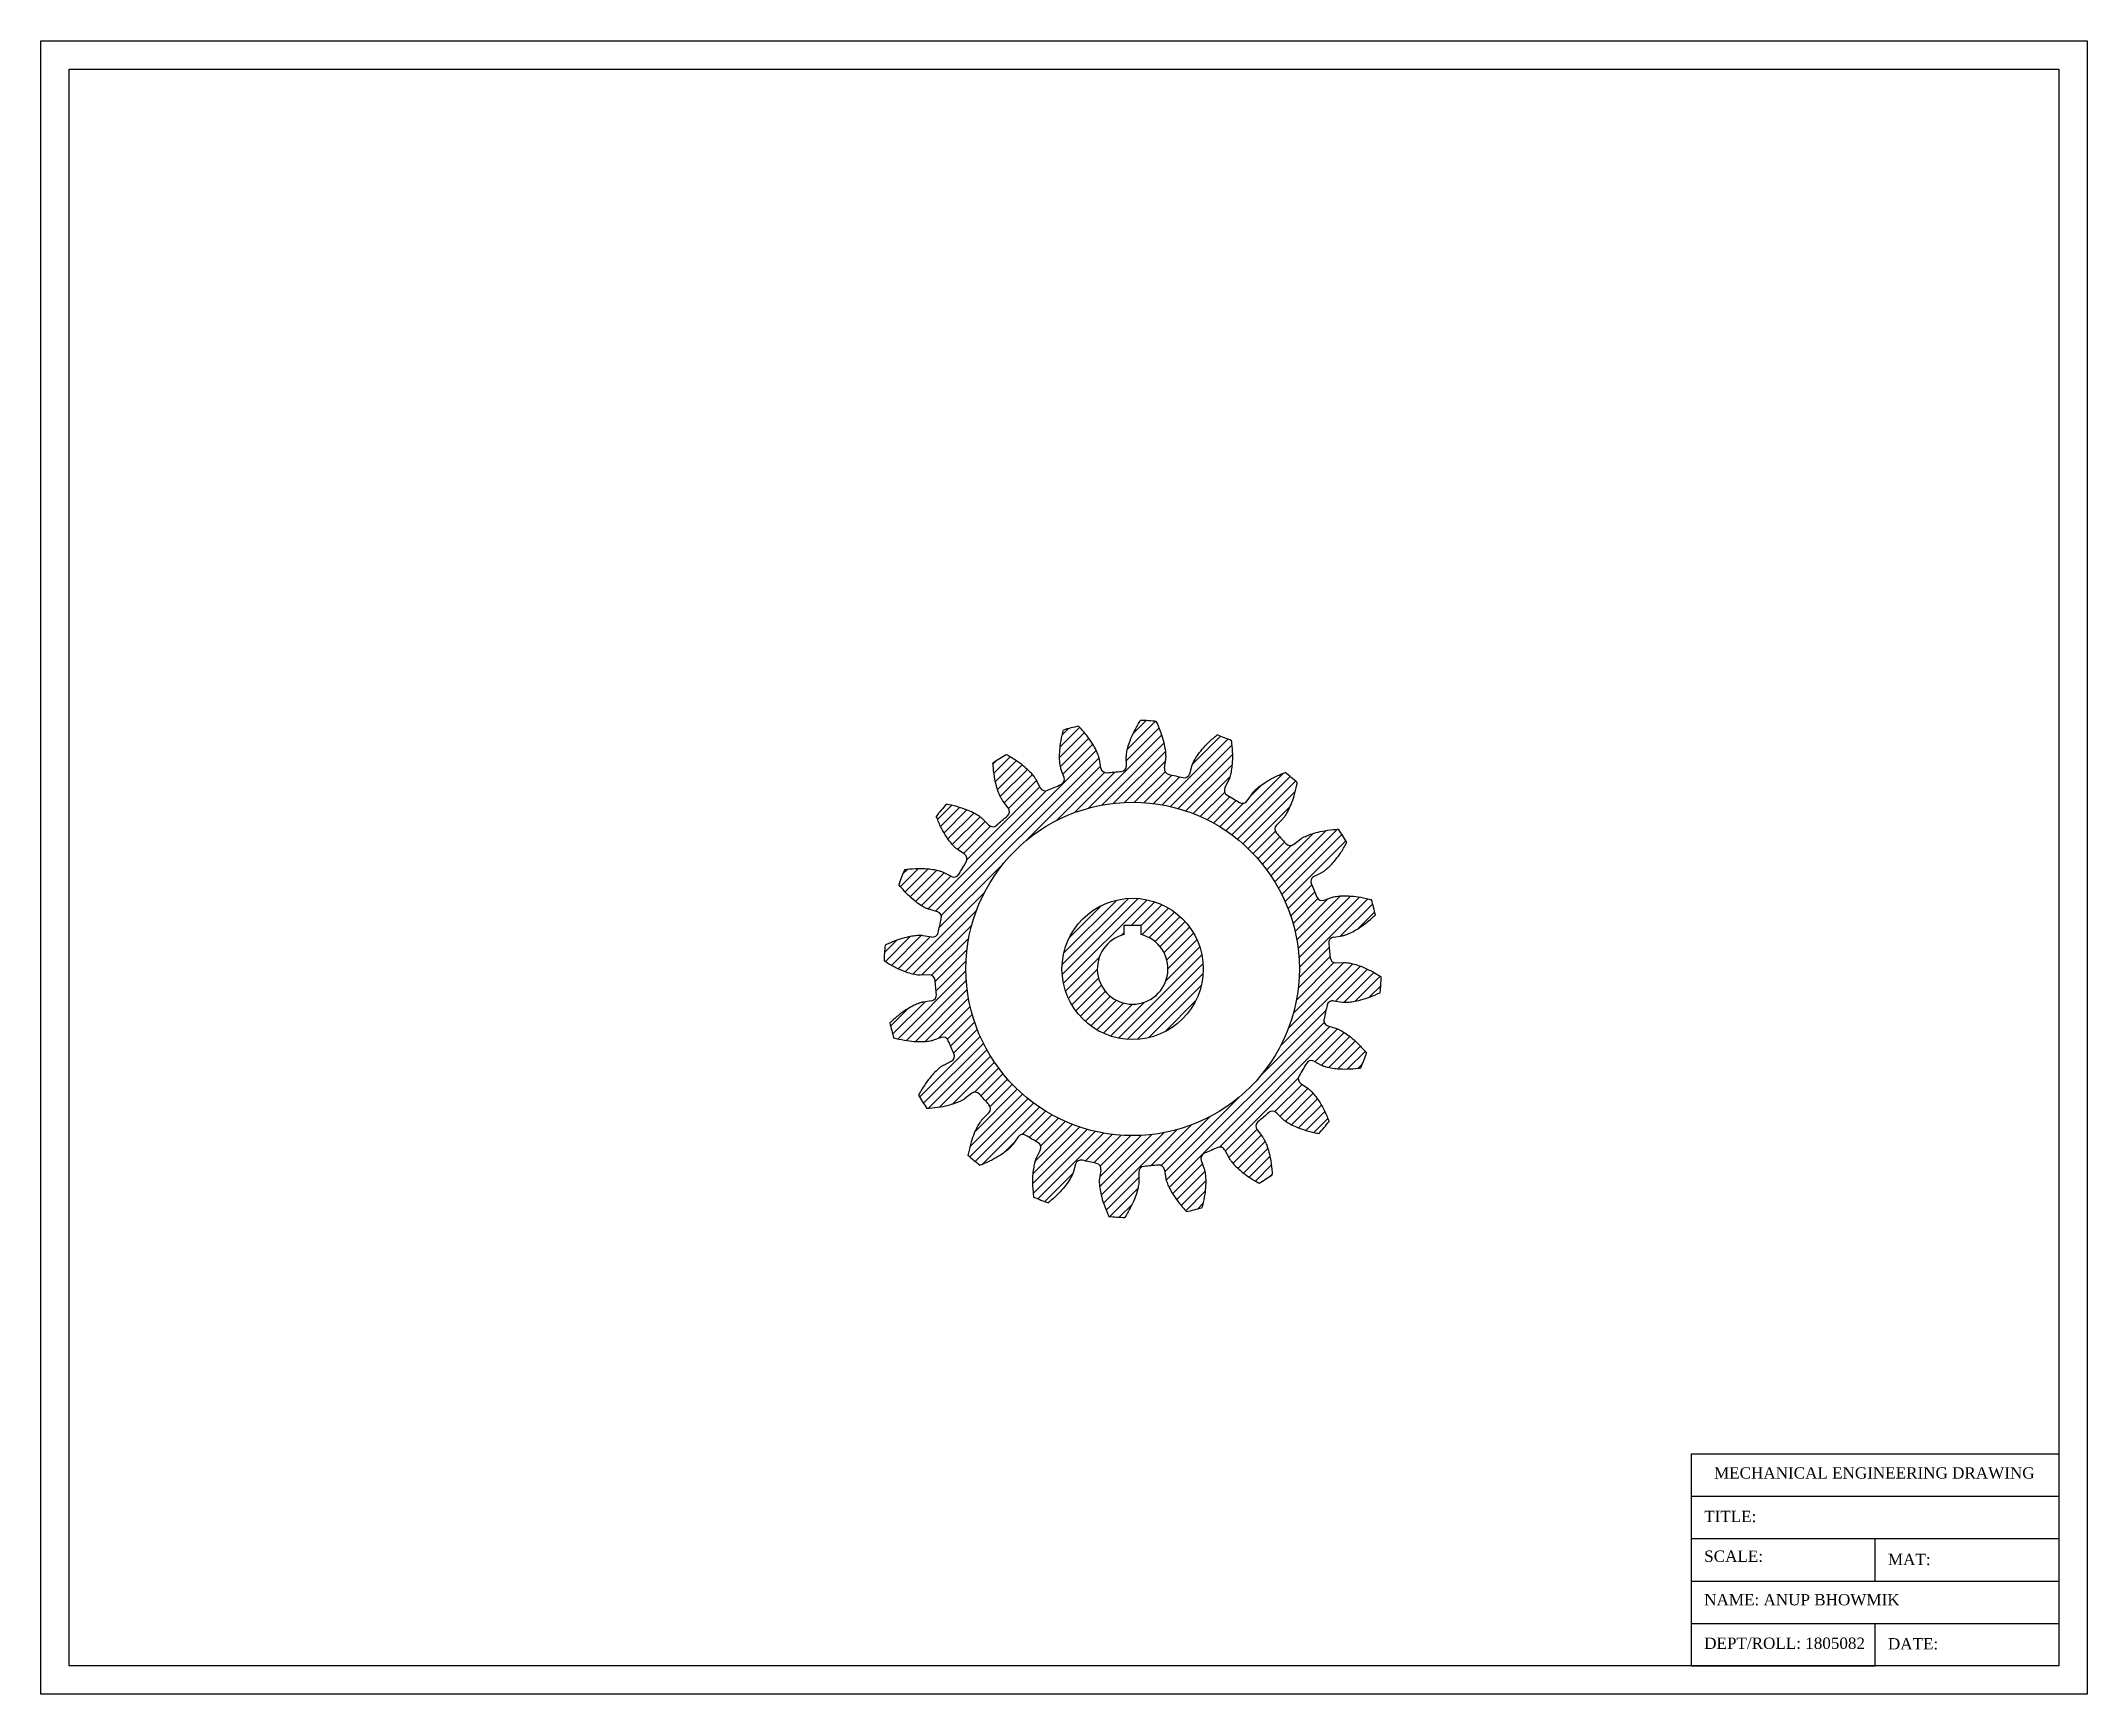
# Model space of a CAD drawing. Header units: millimetres. Extents: x 14 to 738, y -548 to 37.
import ezdxf

# ---------------------------------------------------------------- set-up
doc = ezdxf.new("R2010")
doc.units = ezdxf.units.MM
doc.header["$MEASUREMENT"] = 0
doc.styles.get("Standard").update_dxf_attribs({"font": 'times.ttf', "height": 4})

msp = doc.modelspace()

# ---------------------------------------------------------------- hatches: boundary and pattern name
at = {"ltscale": 6}
h = msp.add_hatch(dxfattribs=at)
h.set_pattern_fill('ANSI31', color=4, scale=20, style=0)
edge = h.paths.add_edge_path()
edge.add_spline(control_points=[(482.59, -321.2), (482.41, -320.97), (481.38, -319.72), (479.55, -317.72), (477.12, -315.54), (475.07, -314.03), (473.52, -313.11), (472.54, -312.63), (472.08, -312.47), (471.97, -312.43)], knot_values=[0, 0, 0, 0, 0.874747, 4.858228, 8.11744, 10.652386, 12.463067, 13.549486, 13.911669, 13.911669, 13.911669, 13.911669], degree=3, periodic=0)
edge.add_line((471.97, -312.43), (468.89, -311.53))
edge.add_arc((469.45, -309.61), 2, 165.29907, 253.70732, ccw=False)
edge.add_spline(control_points=[(467.52, -309.1), (467.89, -307.45), (468.26, -305.79), (468.63, -304.13)], knot_values=[0, 0, 0, 0, 5.090422, 5.090422, 5.090422, 5.090422], degree=3, periodic=0)
edge.add_arc((470.59, -304.57), 2, 81, 167.36813, ccw=False)
edge.add_line((470.9, -302.6), (474.06, -303.1))
edge.add_spline(control_points=[(474.06, -303.1), (474.18, -303.11), (474.66, -303.16), (475.75, -303.14), (477.56, -302.97), (480.05, -302.48), (483.18, -301.55), (485.68, -300.52), (487.15, -299.83), (487.41, -299.71)], knot_values=[0, 0, 0, 0, 0.362183, 1.448602, 3.259282, 5.794229, 9.053441, 13.036922, 13.911669, 13.911669, 13.911669, 13.911669], degree=3, periodic=0)
edge.add_arc((399.81, -291.34), 88, 354.54304, 358.16428)
edge.add_spline(control_points=[(487.77, -294.16), (487.52, -294), (486.15, -293.13), (483.8, -291.79), (480.81, -290.47), (478.4, -289.67), (476.64, -289.27), (475.56, -289.11), (475.07, -289.1), (474.95, -289.1)], knot_values=[0, 0, 0, 0, 0.874747, 4.858228, 8.11744, 10.652386, 12.463067, 13.549486, 13.911669, 13.911669, 13.911669, 13.911669], degree=3, periodic=0)
edge.add_line((474.95, -289.1), (471.75, -289.19))
edge.add_arc((471.69, -287.19), 2, 183.29907, 271.70732, ccw=False)
edge.add_spline(control_points=[(469.7, -287.31), (469.54, -285.62), (469.38, -283.93), (469.22, -282.24)], knot_values=[0, 0, 0, 0, 5.090422, 5.090422, 5.090422, 5.090422], degree=3, periodic=0)
edge.add_arc((471.21, -282.05), 2, 99, 185.36813, ccw=False)
edge.add_line((470.9, -280.08), (474.06, -279.58))
edge.add_spline(control_points=[(474.06, -279.58), (474.18, -279.55), (474.65, -279.45), (475.68, -279.1), (477.35, -278.38), (479.56, -277.14), (482.25, -275.29), (484.32, -273.54), (485.5, -272.43), (485.71, -272.23)], knot_values=[0, 0, 0, 0, 0.362183, 1.448602, 3.259282, 5.794229, 9.053441, 13.036922, 13.911669, 13.911669, 13.911669, 13.911669], degree=3, periodic=0)
edge.add_arc((399.81, -291.34), 88, 12.54304, 16.16428)
edge.add_spline(control_points=[(484.33, -266.84), (484.05, -266.76), (482.48, -266.36), (479.83, -265.82), (476.58, -265.48), (474.04, -265.46), (472.24, -265.63), (471.16, -265.82), (470.7, -265.95), (470.58, -265.99)], knot_values=[0, 0, 0, 0, 0.874747, 4.858228, 8.11744, 10.652386, 12.463067, 13.549486, 13.911669, 13.911669, 13.911669, 13.911669], degree=3, periodic=0)
edge.add_line((470.58, -265.99), (467.57, -267.07))
edge.add_arc((466.89, -265.18), 2, 201.29907, 289.70732, ccw=False)
edge.add_spline(control_points=[(465.03, -265.91), (464.36, -264.35), (463.68, -262.8), (463.01, -261.24)], knot_values=[0, 0, 0, 0, 5.090422, 5.090422, 5.090422, 5.090422], degree=3, periodic=0)
edge.add_arc((464.85, -260.44), 2, 117, 203.36813, ccw=False)
edge.add_line((463.94, -258.66), (466.79, -257.21))
edge.add_spline(control_points=[(466.79, -257.21), (466.9, -257.15), (467.32, -256.9), (468.19, -256.25), (469.55, -255.05), (471.27, -253.19), (473.26, -250.6), (474.68, -248.29), (475.46, -246.87), (475.6, -246.62)], knot_values=[0, 0, 0, 0, 0.362183, 1.448602, 3.259282, 5.794229, 9.053441, 13.036922, 13.911669, 13.911669, 13.911669, 13.911669], degree=3, periodic=0)
edge.add_arc((399.81, -291.34), 88, 30.54304, 34.16428)
edge.add_spline(control_points=[(472.63, -241.92), (472.33, -241.93), (470.72, -242.03), (468.02, -242.34), (464.83, -243.02), (462.41, -243.79), (460.75, -244.51), (459.78, -245.02), (459.39, -245.29), (459.29, -245.36)], knot_values=[0, 0, 0, 0, 0.874747, 4.858228, 8.11744, 10.652386, 12.463067, 13.549486, 13.911669, 13.911669, 13.911669, 13.911669], degree=3, periodic=0)
edge.add_line((459.29, -245.36), (456.75, -247.32))
edge.add_arc((455.53, -245.73), 2, 219.29907, 307.70732, ccw=False)
edge.add_spline(control_points=[(453.98, -247), (452.86, -245.73), (451.74, -244.45), (450.62, -243.18)], knot_values=[0, 0, 0, 0, 5.090422, 5.090422, 5.090422, 5.090422], degree=3, periodic=0)
edge.add_arc((452.12, -241.86), 2, 135, 221.36813, ccw=False)
edge.add_line((450.7, -240.45), (452.97, -238.18))
edge.add_spline(control_points=[(452.97, -238.18), (453.05, -238.09), (453.37, -237.73), (454, -236.84), (454.92, -235.28), (455.99, -232.98), (457.07, -229.9), (457.72, -227.26), (458.02, -225.67), (458.07, -225.39)], knot_values=[0, 0, 0, 0, 0.362183, 1.448602, 3.259282, 5.794229, 9.053441, 13.036922, 13.911669, 13.911669, 13.911669, 13.911669], degree=3, periodic=0)
edge.add_arc((399.81, -291.34), 88, 48.54304, 52.16428)
edge.add_spline(control_points=[(453.79, -221.84), (453.52, -221.94), (452.01, -222.54), (449.54, -223.66), (446.72, -225.3), (444.65, -226.77), (443.29, -227.97), (442.53, -228.75), (442.24, -229.13), (442.17, -229.23)], knot_values=[0, 0, 0, 0, 0.874747, 4.858228, 8.11744, 10.652386, 12.463067, 13.549486, 13.911669, 13.911669, 13.911669, 13.911669], degree=3, periodic=0)
edge.add_line((442.17, -229.23), (440.36, -231.88))
edge.add_arc((438.71, -230.75), 2, 237.29907, 325.70732, ccw=False)
edge.add_spline(control_points=[(437.63, -232.43), (436.17, -231.57), (434.71, -230.7), (433.25, -229.84)], knot_values=[0, 0, 0, 0, 5.090422, 5.090422, 5.090422, 5.090422], degree=3, periodic=0)
edge.add_arc((434.27, -228.12), 2, 153, 239.36813, ccw=False)
edge.add_line((432.49, -227.21), (433.94, -224.36))
edge.add_spline(control_points=[(433.94, -224.36), (433.99, -224.25), (434.18, -223.8), (434.51, -222.76), (434.9, -220.99), (435.2, -218.47), (435.28, -215.21), (435.08, -212.51), (434.88, -210.9), (434.84, -210.61)], knot_values=[0, 0, 0, 0, 0.362183, 1.448602, 3.259282, 5.794229, 9.053441, 13.036922, 13.911669, 13.911669, 13.911669, 13.911669], degree=3, periodic=0)
edge.add_arc((399.81, -291.34), 88, 66.54304, 70.16428)
edge.add_spline(control_points=[(429.67, -208.56), (429.45, -208.74), (428.2, -209.77), (426.2, -211.6), (424.02, -214.03), (422.51, -216.08), (421.58, -217.63), (421.1, -218.61), (420.94, -219.07), (420.9, -219.18)], knot_values=[0, 0, 0, 0, 0.874747, 4.858228, 8.11744, 10.652386, 12.463067, 13.549486, 13.911669, 13.911669, 13.911669, 13.911669], degree=3, periodic=0)
edge.add_line((420.9, -219.18), (420, -222.26))
edge.add_arc((418.08, -221.69), 2, 255.29907, 343.70732, ccw=False)
edge.add_spline(control_points=[(417.58, -223.63), (415.92, -223.26), (414.26, -222.89), (412.61, -222.52)], knot_values=[0, 0, 0, 0, 5.090422, 5.090422, 5.090422, 5.090422], degree=3, periodic=0)
edge.add_arc((413.05, -220.56), 2, 171, 257.36813, ccw=False)
edge.add_line((411.07, -220.25), (411.57, -217.09))
edge.add_spline(control_points=[(411.57, -217.09), (411.58, -216.97), (411.63, -216.49), (411.62, -215.4), (411.45, -213.59), (410.96, -211.1), (410.02, -207.97), (409, -205.47), (408.31, -204), (408.18, -203.74)], knot_values=[0, 0, 0, 0, 0.362183, 1.448602, 3.259282, 5.794229, 9.053441, 13.036922, 13.911669, 13.911669, 13.911669, 13.911669], degree=3, periodic=0)
edge.add_arc((399.81, -291.34), 88, 84.54304, 88.16428)
edge.add_spline(control_points=[(402.63, -203.38), (402.47, -203.63), (401.6, -204.99), (400.26, -207.35), (398.94, -210.34), (398.14, -212.75), (397.74, -214.51), (397.59, -215.59), (397.58, -216.07), (397.57, -216.2)], knot_values=[0, 0, 0, 0, 0.874747, 4.858228, 8.11744, 10.652386, 12.463067, 13.549486, 13.911669, 13.911669, 13.911669, 13.911669], degree=3, periodic=0)
edge.add_line((397.57, -216.2), (397.67, -219.4))
edge.add_arc((395.67, -219.46), 2, -86.70093, 1.70732, ccw=False)
edge.add_spline(control_points=[(395.78, -221.45), (394.09, -221.61), (392.4, -221.77), (390.72, -221.93)], knot_values=[0, 0, 0, 0, 5.090422, 5.090422, 5.090422, 5.090422], degree=3, periodic=0)
edge.add_arc((390.53, -219.94), 2, 189, 275.36813, ccw=False)
edge.add_line((388.55, -220.25), (388.05, -217.09))
edge.add_spline(control_points=[(388.05, -217.09), (388.03, -216.97), (387.92, -216.5), (387.57, -215.47), (386.85, -213.8), (385.62, -211.59), (383.76, -208.9), (382.01, -206.83), (380.9, -205.65), (380.7, -205.44)], knot_values=[0, 0, 0, 0, 0.362183, 1.448602, 3.259282, 5.794229, 9.053441, 13.036922, 13.911669, 13.911669, 13.911669, 13.911669], degree=3, periodic=0)
edge.add_arc((399.81, -291.34), 88, 102.54304, 106.16428)
edge.add_spline(control_points=[(375.31, -206.82), (375.24, -207.1), (374.83, -208.67), (374.29, -211.32), (373.96, -214.57), (373.94, -217.11), (374.1, -218.91), (374.29, -219.99), (374.43, -220.45), (374.46, -220.57)], knot_values=[0, 0, 0, 0, 0.874747, 4.858228, 8.11744, 10.652386, 12.463067, 13.549486, 13.911669, 13.911669, 13.911669, 13.911669], degree=3, periodic=0)
edge.add_line((374.46, -220.57), (375.54, -223.58))
edge.add_arc((373.66, -224.26), 2, -68.70093, 19.70732, ccw=False)
edge.add_spline(control_points=[(374.39, -226.12), (372.83, -226.79), (371.27, -227.46), (369.71, -228.14)], knot_values=[0, 0, 0, 0, 5.090422, 5.090422, 5.090422, 5.090422], degree=3, periodic=0)
edge.add_arc((368.92, -226.3), 2, 207, 293.36813, ccw=False)
edge.add_line((367.14, -227.21), (365.68, -224.36))
edge.add_spline(control_points=[(365.68, -224.36), (365.62, -224.25), (365.38, -223.83), (364.73, -222.96), (363.53, -221.6), (361.67, -219.88), (359.07, -217.89), (356.77, -216.47), (355.35, -215.69), (355.09, -215.55)], knot_values=[0, 0, 0, 0, 0.362183, 1.448602, 3.259282, 5.794229, 9.053441, 13.036922, 13.911669, 13.911669, 13.911669, 13.911669], degree=3, periodic=0)
edge.add_arc((399.81, -291.34), 88, 120.54304, 124.16428)
edge.add_spline(control_points=[(350.39, -218.52), (350.41, -218.81), (350.51, -220.43), (350.81, -223.12), (351.5, -226.32), (352.26, -228.74), (352.98, -230.4), (353.49, -231.37), (353.76, -231.76), (353.83, -231.86)], knot_values=[0, 0, 0, 0, 0.874747, 4.858228, 8.11744, 10.652386, 12.463067, 13.549486, 13.911669, 13.911669, 13.911669, 13.911669], degree=3, periodic=0)
edge.add_line((353.83, -231.86), (355.79, -234.4))
edge.add_arc((354.21, -235.62), 2, -50.70093, 37.70732, ccw=False)
edge.add_spline(control_points=[(355.48, -237.17), (354.2, -238.29), (352.93, -239.41), (351.66, -240.53)], knot_values=[0, 0, 0, 0, 5.090422, 5.090422, 5.090422, 5.090422], degree=3, periodic=0)
edge.add_arc((350.33, -239.03), 2, 225, 311.36813, ccw=False)
edge.add_line((348.92, -240.45), (346.65, -238.18))
edge.add_spline(control_points=[(346.65, -238.18), (346.56, -238.1), (346.2, -237.78), (345.31, -237.15), (343.75, -236.23), (341.45, -235.16), (338.37, -234.08), (335.74, -233.43), (334.15, -233.13), (333.86, -233.08)], knot_values=[0, 0, 0, 0, 0.362183, 1.448602, 3.259282, 5.794229, 9.053441, 13.036922, 13.911669, 13.911669, 13.911669, 13.911669], degree=3, periodic=0)
edge.add_arc((399.81, -291.34), 88, 138.54304, 142.16428)
edge.add_spline(control_points=[(330.31, -237.36), (330.42, -237.63), (331.01, -239.14), (332.13, -241.61), (333.77, -244.43), (335.25, -246.49), (336.44, -247.86), (337.23, -248.61), (337.61, -248.91), (337.7, -248.98)], knot_values=[0, 0, 0, 0, 0.874747, 4.858228, 8.11744, 10.652386, 12.463067, 13.549486, 13.911669, 13.911669, 13.911669, 13.911669], degree=3, periodic=0)
edge.add_line((337.7, -248.98), (340.35, -250.79))
edge.add_arc((339.22, -252.44), 2, -32.70093, 55.70732, ccw=False)
edge.add_spline(control_points=[(340.91, -253.52), (340.04, -254.98), (339.18, -256.44), (338.31, -257.9)], knot_values=[0, 0, 0, 0, 5.090422, 5.090422, 5.090422, 5.090422], degree=3, periodic=0)
edge.add_arc((336.59, -256.88), 2, 243, 329.36813, ccw=False)
edge.add_line((335.68, -258.66), (332.83, -257.21))
edge.add_spline(control_points=[(332.83, -257.21), (332.72, -257.16), (332.28, -256.96), (331.24, -256.64), (329.47, -256.25), (326.95, -255.95), (323.68, -255.86), (320.98, -256.07), (319.37, -256.27), (319.08, -256.31)], knot_values=[0, 0, 0, 0, 0.362183, 1.448602, 3.259282, 5.794229, 9.053441, 13.036922, 13.911669, 13.911669, 13.911669, 13.911669], degree=3, periodic=0)
edge.add_arc((399.81, -291.34), 88, 156.54304, 160.16428)
edge.add_spline(control_points=[(317.03, -261.48), (317.22, -261.7), (318.25, -262.95), (320.08, -264.95), (322.51, -267.13), (324.55, -268.64), (326.11, -269.57), (327.09, -270.05), (327.54, -270.21), (327.66, -270.25)], knot_values=[0, 0, 0, 0, 0.874747, 4.858228, 8.11744, 10.652386, 12.463067, 13.549486, 13.911669, 13.911669, 13.911669, 13.911669], degree=3, periodic=0)
edge.add_line((327.66, -270.25), (330.73, -271.15))
edge.add_arc((330.17, -273.07), 2, -14.70093, 73.70732, ccw=False)
edge.add_spline(control_points=[(332.1, -273.57), (331.73, -275.23), (331.36, -276.88), (330.99, -278.54)], knot_values=[0, 0, 0, 0, 5.090422, 5.090422, 5.090422, 5.090422], degree=3, periodic=0)
edge.add_arc((329.04, -278.1), 2, 261, 347.36813, ccw=False)
edge.add_line((328.73, -280.08), (325.56, -279.58))
edge.add_spline(control_points=[(325.56, -279.58), (325.44, -279.57), (324.96, -279.52), (323.87, -279.53), (322.07, -279.7), (319.58, -280.19), (316.45, -281.13), (313.94, -282.15), (312.47, -282.84), (312.21, -282.97)], knot_values=[0, 0, 0, 0, 0.362183, 1.448602, 3.259282, 5.794229, 9.053441, 13.036922, 13.911669, 13.911669, 13.911669, 13.911669], degree=3, periodic=0)
edge.add_arc((399.81, -291.34), 88, 174.54304, 178.16428)
edge.add_spline(control_points=[(311.86, -288.52), (312.1, -288.68), (313.47, -289.55), (315.83, -290.88), (318.81, -292.21), (321.22, -293.01), (322.99, -293.41), (324.07, -293.56), (324.55, -293.57), (324.67, -293.58)], knot_values=[0, 0, 0, 0, 0.874747, 4.858228, 8.11744, 10.652386, 12.463067, 13.549486, 13.911669, 13.911669, 13.911669, 13.911669], degree=3, periodic=0)
edge.add_line((324.67, -293.58), (327.87, -293.48))
edge.add_arc((327.93, -295.48), 2, 3.29907, 91.70732, ccw=False)
edge.add_spline(control_points=[(329.93, -295.37), (330.09, -297.06), (330.25, -298.74), (330.4, -300.43)], knot_values=[0, 0, 0, 0, 5.090422, 5.090422, 5.090422, 5.090422], degree=3, periodic=0)
edge.add_arc((328.41, -300.62), 2, -81, 5.36813, ccw=False)
edge.add_line((328.73, -302.6), (325.56, -303.1))
edge.add_spline(control_points=[(325.56, -303.1), (325.44, -303.12), (324.97, -303.23), (323.94, -303.58), (322.28, -304.3), (320.06, -305.53), (317.37, -307.39), (315.3, -309.14), (314.12, -310.25), (313.91, -310.45)], knot_values=[0, 0, 0, 0, 0.362183, 1.448602, 3.259282, 5.794229, 9.053441, 13.036922, 13.911669, 13.911669, 13.911669, 13.911669], degree=3, periodic=0)
edge.add_arc((399.81, -291.34), 88, 192.54304, 196.16428)
edge.add_spline(control_points=[(315.29, -315.84), (315.57, -315.91), (317.14, -316.32), (319.8, -316.86), (323.04, -317.19), (325.58, -317.21), (327.39, -317.05), (328.46, -316.86), (328.92, -316.72), (329.04, -316.69)], knot_values=[0, 0, 0, 0, 0.874747, 4.858228, 8.11744, 10.652386, 12.463067, 13.549486, 13.911669, 13.911669, 13.911669, 13.911669], degree=3, periodic=0)
edge.add_line((329.04, -316.69), (332.06, -315.61))
edge.add_arc((332.73, -317.49), 2, 21.29907, 109.70732, ccw=False)
edge.add_spline(control_points=[(334.59, -316.76), (335.27, -318.32), (335.94, -319.88), (336.61, -321.44)], knot_values=[0, 0, 0, 0, 5.090422, 5.090422, 5.090422, 5.090422], degree=3, periodic=0)
edge.add_arc((334.78, -322.23), 2, -63, 23.36813, ccw=False)
edge.add_line((335.68, -324.01), (332.83, -325.47))
edge.add_spline(control_points=[(332.83, -325.47), (332.73, -325.53), (332.31, -325.77), (331.44, -326.42), (330.08, -327.62), (328.35, -329.48), (326.37, -332.08), (324.94, -334.38), (324.16, -335.8), (324.02, -336.06)], knot_values=[0, 0, 0, 0, 0.362183, 1.448602, 3.259282, 5.794229, 9.053441, 13.036922, 13.911669, 13.911669, 13.911669, 13.911669], degree=3, periodic=0)
edge.add_arc((399.81, -291.34), 88, 210.54304, 214.16428)
edge.add_spline(control_points=[(327, -340.76), (327.29, -340.74), (328.91, -340.64), (331.6, -340.34), (334.79, -339.65), (337.21, -338.88), (338.88, -338.17), (339.84, -337.66), (340.24, -337.39), (340.34, -337.32)], knot_values=[0, 0, 0, 0, 0.874747, 4.858228, 8.11744, 10.652386, 12.463067, 13.549486, 13.911669, 13.911669, 13.911669, 13.911669], degree=3, periodic=0)
edge.add_line((340.34, -337.32), (342.87, -335.36))
edge.add_arc((344.09, -336.94), 2, 39.29907, 127.70732, ccw=False)
edge.add_spline(control_points=[(345.64, -335.67), (346.76, -336.95), (347.89, -338.22), (349.01, -339.49)], knot_values=[0, 0, 0, 0, 5.090422, 5.090422, 5.090422, 5.090422], degree=3, periodic=0)
edge.add_arc((347.51, -340.82), 2, -45, 41.36813, ccw=False)
edge.add_line((348.92, -342.23), (346.65, -344.49))
edge.add_spline(control_points=[(346.65, -344.49), (346.57, -344.58), (346.25, -344.94), (345.62, -345.84), (344.7, -347.4), (343.64, -349.7), (342.55, -352.78), (341.91, -355.41), (341.6, -357), (341.55, -357.29)], knot_values=[0, 0, 0, 0, 0.362183, 1.448602, 3.259282, 5.794229, 9.053441, 13.036922, 13.911669, 13.911669, 13.911669, 13.911669], degree=3, periodic=0)
edge.add_arc((399.81, -291.34), 88, 228.54304, 232.16428)
edge.add_spline(control_points=[(345.83, -360.84), (346.11, -360.73), (347.61, -360.14), (350.08, -359.02), (352.9, -357.38), (354.97, -355.9), (356.33, -354.71), (357.09, -353.92), (357.38, -353.54), (357.46, -353.45)], knot_values=[0, 0, 0, 0, 0.874747, 4.858228, 8.11744, 10.652386, 12.463067, 13.549486, 13.911669, 13.911669, 13.911669, 13.911669], degree=3, periodic=0)
edge.add_line((357.46, -353.45), (359.26, -350.8))
edge.add_arc((360.91, -351.93), 2, 57.29907, 145.70732, ccw=False)
edge.add_spline(control_points=[(361.99, -350.24), (363.45, -351.11), (364.91, -351.97), (366.37, -352.84)], knot_values=[0, 0, 0, 0, 5.090422, 5.090422, 5.090422, 5.090422], degree=3, periodic=0)
edge.add_arc((365.36, -354.56), 2, -27, 59.36813, ccw=False)
edge.add_line((367.14, -355.47), (365.68, -358.32))
edge.add_spline(control_points=[(365.68, -358.32), (365.63, -358.43), (365.44, -358.87), (365.12, -359.91), (364.72, -361.68), (364.42, -364.2), (364.34, -367.47), (364.54, -370.17), (364.74, -371.78), (364.78, -372.07)], knot_values=[0, 0, 0, 0, 0.362183, 1.448602, 3.259282, 5.794229, 9.053441, 13.036922, 13.911669, 13.911669, 13.911669, 13.911669], degree=3, periodic=0)
edge.add_arc((399.81, -291.34), 88, 246.54304, 250.16428)
edge.add_spline(control_points=[(369.95, -374.12), (370.18, -373.93), (371.43, -372.9), (373.43, -371.07), (375.61, -368.64), (377.12, -366.6), (378.04, -365.04), (378.52, -364.06), (378.68, -363.61), (378.72, -363.49)], knot_values=[0, 0, 0, 0, 0.874747, 4.858228, 8.11744, 10.652386, 12.463067, 13.549486, 13.911669, 13.911669, 13.911669, 13.911669], degree=3, periodic=0)
edge.add_line((378.72, -363.49), (379.62, -360.42))
edge.add_arc((381.54, -360.98), 2, 75.29907, 163.70732, ccw=False)
edge.add_spline(control_points=[(382.05, -359.05), (383.7, -359.42), (385.36, -359.79), (387.01, -360.16)], knot_values=[0, 0, 0, 0, 5.090422, 5.090422, 5.090422, 5.090422], degree=3, periodic=0)
edge.add_arc((386.58, -362.11), 2, -9, 77.36813, ccw=False)
edge.add_line((388.55, -362.42), (388.05, -365.59))
edge.add_spline(control_points=[(388.05, -365.59), (388.04, -365.71), (387.99, -366.19), (388.01, -367.28), (388.18, -369.08), (388.67, -371.57), (389.6, -374.7), (390.63, -377.21), (391.32, -378.68), (391.44, -378.94)], knot_values=[0, 0, 0, 0, 0.362183, 1.448602, 3.259282, 5.794229, 9.053441, 13.036922, 13.911669, 13.911669, 13.911669, 13.911669], degree=3, periodic=0)
edge.add_arc((399.81, -291.34), 88, 264.54304, 268.16428)
edge.add_spline(control_points=[(396.99, -379.29), (397.15, -379.05), (398.02, -377.68), (399.36, -375.32), (400.68, -372.34), (401.48, -369.93), (401.88, -368.16), (402.04, -367.08), (402.05, -366.6), (402.05, -366.48)], knot_values=[0, 0, 0, 0, 0.874747, 4.858228, 8.11744, 10.652386, 12.463067, 13.549486, 13.911669, 13.911669, 13.911669, 13.911669], degree=3, periodic=0)
edge.add_line((402.05, -366.48), (401.96, -363.28))
edge.add_arc((403.96, -363.22), 2, 93.29907, 181.70732, ccw=False)
edge.add_spline(control_points=[(403.84, -361.22), (405.53, -361.06), (407.22, -360.9), (408.91, -360.75)], knot_values=[0, 0, 0, 0, 5.090422, 5.090422, 5.090422, 5.090422], degree=3, periodic=0)
edge.add_arc((409.1, -362.74), 2, 9, 95.36813, ccw=False)
edge.add_line((411.07, -362.42), (411.57, -365.59))
edge.add_spline(control_points=[(411.57, -365.59), (411.6, -365.71), (411.7, -366.18), (412.05, -367.21), (412.77, -368.87), (414.01, -371.09), (415.86, -373.78), (417.61, -375.84), (418.72, -377.03), (418.92, -377.24)], knot_values=[0, 0, 0, 0, 0.362183, 1.448602, 3.259282, 5.794229, 9.053441, 13.036922, 13.911669, 13.911669, 13.911669, 13.911669], degree=3, periodic=0)
edge.add_arc((399.81, -291.34), 88, 282.54304, 286.16428)
edge.add_spline(control_points=[(424.31, -375.86), (424.39, -375.58), (424.79, -374.01), (425.33, -371.35), (425.67, -368.11), (425.69, -365.57), (425.52, -363.76), (425.33, -362.69), (425.2, -362.23), (425.16, -362.11)], knot_values=[0, 0, 0, 0, 0.874747, 4.858228, 8.11744, 10.652386, 12.463067, 13.549486, 13.911669, 13.911669, 13.911669, 13.911669], degree=3, periodic=0)
edge.add_line((425.16, -362.11), (424.08, -359.09))
edge.add_arc((425.96, -358.42), 2, 111.29907, 199.70732, ccw=False)
edge.add_spline(control_points=[(425.24, -356.56), (426.8, -355.88), (428.35, -355.21), (429.91, -354.54)], knot_values=[0, 0, 0, 0, 5.090422, 5.090422, 5.090422, 5.090422], degree=3, periodic=0)
edge.add_arc((430.7, -356.37), 2, 27, 113.36813, ccw=False)
edge.add_line((432.49, -355.47), (433.94, -358.32))
edge.add_spline(control_points=[(433.94, -358.32), (434, -358.42), (434.24, -358.84), (434.9, -359.71), (436.1, -361.07), (437.96, -362.8), (440.55, -364.78), (442.85, -366.21), (444.28, -366.99), (444.53, -367.13)], knot_values=[0, 0, 0, 0, 0.362183, 1.448602, 3.259282, 5.794229, 9.053441, 13.036922, 13.911669, 13.911669, 13.911669, 13.911669], degree=3, periodic=0)
edge.add_arc((399.81, -291.34), 88, 300.54304, 304.16428)
edge.add_spline(control_points=[(449.23, -364.15), (449.21, -363.86), (449.12, -362.24), (448.81, -359.55), (448.13, -356.36), (447.36, -353.94), (446.64, -352.27), (446.13, -351.31), (445.86, -350.91), (445.79, -350.81)], knot_values=[0, 0, 0, 0, 0.874747, 4.858228, 8.11744, 10.652386, 12.463067, 13.549486, 13.911669, 13.911669, 13.911669, 13.911669], degree=3, periodic=0)
edge.add_line((445.79, -350.81), (443.83, -348.28))
edge.add_arc((445.41, -347.05), 2, 129.29907, 217.70732, ccw=False)
edge.add_spline(control_points=[(444.15, -345.51), (445.42, -344.39), (446.69, -343.26), (447.97, -342.14)], knot_values=[0, 0, 0, 0, 5.090422, 5.090422, 5.090422, 5.090422], degree=3, periodic=0)
edge.add_arc((449.29, -343.64), 2, 45, 131.36813, ccw=False)
edge.add_line((450.7, -342.23), (452.97, -344.49))
edge.add_spline(control_points=[(452.97, -344.49), (453.06, -344.57), (453.42, -344.9), (454.31, -345.52), (455.87, -346.45), (458.17, -347.51), (461.25, -348.6), (463.88, -349.24), (465.48, -349.55), (465.76, -349.6)], knot_values=[0, 0, 0, 0, 0.362183, 1.448602, 3.259282, 5.794229, 9.053441, 13.036922, 13.911669, 13.911669, 13.911669, 13.911669], degree=3, periodic=0)
edge.add_arc((399.81, -291.34), 88, 318.54304, 322.16428)
edge.add_spline(control_points=[(469.31, -345.32), (469.21, -345.04), (468.61, -343.54), (467.49, -341.07), (465.85, -338.25), (464.38, -336.18), (463.18, -334.82), (462.4, -334.06), (462.02, -333.77), (461.92, -333.69)], knot_values=[0, 0, 0, 0, 0.874747, 4.858228, 8.11744, 10.652386, 12.463067, 13.549486, 13.911669, 13.911669, 13.911669, 13.911669], degree=3, periodic=0)
edge.add_line((461.92, -333.69), (459.27, -331.89))
edge.add_arc((460.4, -330.24), 2, 147.29907, 235.70732, ccw=False)
edge.add_spline(control_points=[(458.72, -329.16), (459.58, -327.7), (460.45, -326.24), (461.31, -324.78)], knot_values=[0, 0, 0, 0, 5.090422, 5.090422, 5.090422, 5.090422], degree=3, periodic=0)
edge.add_arc((463.03, -325.79), 2, 63, 149.36813, ccw=False)
edge.add_line((463.94, -324.01), (466.79, -325.47))
edge.add_spline(control_points=[(466.79, -325.47), (466.9, -325.52), (467.35, -325.71), (468.39, -326.03), (470.16, -326.43), (472.68, -326.73), (475.94, -326.81), (478.64, -326.61), (480.25, -326.41), (480.54, -326.37)], knot_values=[0, 0, 0, 0, 0.362183, 1.448602, 3.259282, 5.794229, 9.053441, 13.036922, 13.911669, 13.911669, 13.911669, 13.911669], degree=3, periodic=0)
edge.add_arc((399.81, -291.34), 88, 336.54304, 340.16428)
h.paths.add_polyline_path([(340.81, -291.34, -1), (458.81, -291.34, -1)], flags=16)
h.paths.add_polyline_path([(374.81, -291.34, -1), (424.81, -291.34, -1)], flags=0)
h.paths.add_polyline_path([(396.81, -279.2), (396.81, -275.84), (402.81, -275.84), (402.81, -279.2, -8.211554)], flags=0)

# ---------------------------------------------------------------- linework, layer by layer
for p, q in [((388.55, -220.25), (388.05, -217.09)), ((397.67, -219.4), (397.57, -216.2)), ((411.07, -220.25), (411.57, -217.09)), ((367.14, -227.21), (365.68, -224.36)), ((375.54, -223.58), (374.46, -220.57)), ((420, -222.26), (420.9, -219.18)), ((432.49, -227.21), (433.94, -224.36)), ((440.36, -231.88), (442.17, -229.23)), ((348.92, -240.45), (346.65, -238.18)), ((355.79, -234.4), (353.83, -231.86)), ((450.7, -240.45), (452.97, -238.18)), ((456.75, -247.32), (459.29, -245.36)), ((340.35, -250.79), (337.7, -248.98)), ((335.68, -258.66), (332.83, -257.21)), ((463.94, -258.66), (466.79, -257.21)), ((467.57, -267.07), (470.58, -265.99)), ((330.73, -271.15), (327.66, -270.25)), ((328.73, -280.08), (325.56, -279.58)), ((396.81, -275.84), (402.81, -275.84)), ((396.81, -279.2), (396.81, -275.84)), ((402.81, -279.2), (402.81, -275.84)), ((470.9, -280.08), (474.06, -279.58)), ((471.75, -289.19), (474.95, -289.1)), ((327.87, -293.48), (324.67, -293.58)), ((328.73, -302.6), (325.56, -303.1)), ((470.9, -302.6), (474.06, -303.1)), ((332.06, -315.61), (329.04, -316.69)), ((468.89, -311.53), (471.97, -312.43)), ((335.68, -324.01), (332.83, -325.47)), ((463.94, -324.01), (466.79, -325.47)), ((459.27, -331.89), (461.92, -333.69)), ((342.87, -335.36), (340.34, -337.32)), ((348.92, -342.23), (346.65, -344.49)), ((450.7, -342.23), (452.97, -344.49)), ((359.26, -350.8), (357.46, -353.45)), ((443.83, -348.28), (445.79, -350.81)), ((367.14, -355.47), (365.68, -358.32)), ((379.62, -360.42), (378.72, -363.49)), ((424.08, -359.09), (425.16, -362.11)), ((432.49, -355.47), (433.94, -358.32)), ((388.55, -362.42), (388.05, -365.59)), ((401.96, -363.28), (402.05, -366.48)), ((411.07, -362.42), (411.57, -365.59))]:
    msp.add_line(p, q, dxfattribs=at)
for p, q in [((597.52, -537.96), (597.52, -462.96)), ((597.52, -462.96), (727.52, -462.96)), ((727.52, -462.96), (727.52, -537.96)), ((597.52, -492.96), (597.52, -477.96)), ((597.52, -477.96), (727.52, -477.96)), ((597.52, -507.96), (597.52, -492.96)), ((597.52, -492.96), (727.52, -492.96)), ((662.52, -507.96), (662.52, -492.96)), ((597.52, -522.96), (597.52, -507.96)), ((597.52, -507.96), (727.52, -507.96)), ((597.52, -507.96), (662.52, -507.96)), ((597.52, -537.96), (597.52, -522.96)), ((597.52, -522.96), (727.52, -522.96)), ((662.52, -537.96), (662.52, -522.96)), ((727.52, -537.96), (597.52, -537.96)), ((597.52, -537.96), (662.52, -537.96)), ((597.52, -537.96), (662.52, -537.96))]:
    msp.add_line(p, q)
for points in [[(13.52, 37.04), (737.52, 37.04), (737.52, -547.96), (13.52, -547.96)], [(23.52, 27.04), (727.52, 27.04), (727.52, -537.96), (23.52, -537.96)]]:
    msp.add_lwpolyline(points, close=True)
for radius in [59, 25]:
    msp.add_circle((399.81, -291.34), radius, dxfattribs=at)
for centre, radius, start, end in [((399.81, -291.34), 88, 102.54304, 106.16428), ((399.81, -291.34), 88, 84.54304, 88.16428), ((399.81, -291.34), 88, 66.54304, 70.16428), ((399.81, -291.34), 88, 120.54304, 124.16428), ((373.66, -224.26), 2, 291.29907, 19.70732), ((390.53, -219.94), 2, 189, 277.40825), ((395.67, -219.46), 2, 273.29907, 1.70732), ((413.05, -220.56), 2, 171, 259.40825), ((418.08, -221.69), 2, 255.29907, 343.70732), ((399.81, -291.34), 88, 48.54304, 52.16428), ((368.92, -226.3), 2, 207, 295.40825), ((434.27, -228.12), 2, 153, 241.40825), ((399.81, -291.34), 88, 138.54304, 142.16428), ((354.21, -235.62), 2, 309.29907, 37.70732), ((438.71, -230.75), 2, 237.29907, 325.70732), ((350.33, -239.03), 2, 225, 313.40825), ((452.12, -241.86), 2, 135, 223.40825), ((399.81, -291.34), 88, 30.54304, 34.16428), ((339.22, -252.44), 2, 327.29907, 55.70732), ((455.53, -245.73), 2, 219.29907, 307.70732), ((399.81, -291.34), 88, 156.54304, 160.16428), ((336.59, -256.88), 2, 243, 331.40825), ((464.85, -260.44), 2, 117, 205.40825), ((466.89, -265.18), 2, 201.29907, 289.70732), ((399.81, -291.34), 88, 12.54304, 16.16428), ((330.17, -273.07), 2, 345.29907, 73.70732), ((329.04, -278.1), 2, 261, 349.40825), ((399.81, -291.34), 12.5, 103.88654, 76.11346), ((471.21, -282.05), 2, 99, 187.40825), ((399.81, -291.34), 88, 174.54304, 178.16428), ((471.69, -287.19), 2, 183.29907, 271.70732), ((327.93, -295.48), 2, 3.29907, 91.70732), ((399.81, -291.34), 88, 354.54304, 358.16428), ((328.41, -300.62), 2, 279, 7.40825), ((470.59, -304.57), 2, 81, 169.40825), ((399.81, -291.34), 88, 192.54304, 196.16428), ((469.45, -309.61), 2, 165.29907, 253.70732), ((332.73, -317.49), 2, 21.29907, 109.70732), ((334.78, -322.23), 2, 297, 25.40825), ((463.03, -325.79), 2, 63, 151.40825), ((399.81, -291.34), 88, 336.54304, 340.16428), ((460.4, -330.24), 2, 147.29907, 235.70732), ((399.81, -291.34), 88, 210.54304, 214.16428), ((344.09, -336.94), 2, 39.29907, 127.70732), ((347.51, -340.82), 2, 315, 43.40825), ((445.41, -347.05), 2, 129.29907, 217.70732), ((449.29, -343.64), 2, 45, 133.40825), ((399.81, -291.34), 88, 318.54304, 322.16428), ((360.91, -351.93), 2, 57.29907, 145.70732), ((365.36, -354.56), 2, 333, 61.40825), ((430.7, -356.37), 2, 27, 115.40825), ((399.81, -291.34), 88, 228.54304, 232.16428), ((381.54, -360.98), 2, 75.29907, 163.70732), ((386.58, -362.11), 2, 351, 79.40825), ((403.96, -363.22), 2, 93.29907, 181.70732), ((409.1, -362.74), 2, 9, 97.40825), ((425.96, -358.42), 2, 111.29907, 199.70732), ((399.81, -291.34), 88, 300.54304, 304.16428), ((399.81, -291.34), 88, 246.54304, 250.16428), ((399.81, -291.34), 88, 282.54304, 286.16428), ((399.81, -291.34), 88, 264.54304, 268.16428)]:
    msp.add_arc(centre, radius, start, end, dxfattribs=at)
for points in [[(374.46, -220.57), (374.43, -220.45), (374.29, -219.99), (374.1, -218.91), (373.94, -217.11), (373.96, -214.57), (374.29, -211.32), (374.83, -208.67), (375.24, -207.1), (375.31, -206.82)], [(388.05, -217.09), (388.03, -216.97), (387.92, -216.5), (387.57, -215.47), (386.85, -213.8), (385.62, -211.59), (383.76, -208.9), (382.01, -206.83), (380.9, -205.65), (380.7, -205.44)], [(397.57, -216.2), (397.58, -216.07), (397.59, -215.59), (397.74, -214.51), (398.14, -212.75), (398.94, -210.34), (400.26, -207.35), (401.6, -204.99), (402.47, -203.63), (402.63, -203.38)], [(411.57, -217.09), (411.58, -216.97), (411.63, -216.49), (411.62, -215.4), (411.45, -213.59), (410.96, -211.1), (410.02, -207.97), (409, -205.47), (408.31, -204), (408.18, -203.74)], [(420.9, -219.18), (420.94, -219.07), (421.1, -218.61), (421.58, -217.63), (422.51, -216.08), (424.02, -214.03), (426.2, -211.6), (428.2, -209.77), (429.45, -208.74), (429.67, -208.56)], [(365.68, -224.36), (365.62, -224.25), (365.38, -223.83), (364.73, -222.96), (363.53, -221.6), (361.67, -219.88), (359.07, -217.89), (356.77, -216.47), (355.35, -215.69), (355.09, -215.55)], [(433.94, -224.36), (433.99, -224.25), (434.18, -223.8), (434.51, -222.76), (434.9, -220.99), (435.2, -218.47), (435.28, -215.21), (435.08, -212.51), (434.88, -210.9), (434.84, -210.61)], [(353.83, -231.86), (353.76, -231.76), (353.49, -231.37), (352.98, -230.4), (352.26, -228.74), (351.5, -226.32), (350.81, -223.12), (350.51, -220.43), (350.41, -218.81), (350.39, -218.52)], [(442.17, -229.23), (442.24, -229.13), (442.53, -228.75), (443.29, -227.97), (444.65, -226.77), (446.72, -225.3), (449.54, -223.66), (452.01, -222.54), (453.52, -221.94), (453.79, -221.84)], [(452.97, -238.18), (453.05, -238.09), (453.37, -237.73), (454, -236.84), (454.92, -235.28), (455.99, -232.98), (457.07, -229.9), (457.72, -227.26), (458.02, -225.67), (458.07, -225.39)], [(337.7, -248.98), (337.61, -248.91), (337.23, -248.61), (336.44, -247.86), (335.25, -246.49), (333.77, -244.43), (332.13, -241.61), (331.01, -239.14), (330.42, -237.63), (330.31, -237.36)], [(346.65, -238.18), (346.56, -238.1), (346.2, -237.78), (345.31, -237.15), (343.75, -236.23), (341.45, -235.16), (338.37, -234.08), (335.74, -233.43), (334.15, -233.13), (333.86, -233.08)], [(459.29, -245.36), (459.39, -245.29), (459.78, -245.02), (460.75, -244.51), (462.41, -243.79), (464.83, -243.02), (468.02, -242.34), (470.72, -242.03), (472.33, -241.93), (472.63, -241.92)], [(466.79, -257.21), (466.9, -257.15), (467.32, -256.9), (468.19, -256.25), (469.55, -255.05), (471.27, -253.19), (473.26, -250.6), (474.68, -248.29), (475.46, -246.87), (475.6, -246.62)], [(332.83, -257.21), (332.72, -257.16), (332.28, -256.96), (331.24, -256.64), (329.47, -256.25), (326.95, -255.95), (323.68, -255.86), (320.98, -256.07), (319.37, -256.27), (319.08, -256.31)], [(327.66, -270.25), (327.54, -270.21), (327.09, -270.05), (326.11, -269.57), (324.55, -268.64), (322.51, -267.13), (320.08, -264.95), (318.25, -262.95), (317.22, -261.7), (317.03, -261.48)], [(470.58, -265.99), (470.7, -265.95), (471.16, -265.82), (472.24, -265.63), (474.04, -265.46), (476.58, -265.48), (479.83, -265.82), (482.48, -266.36), (484.05, -266.76), (484.33, -266.84)], [(474.06, -279.58), (474.18, -279.55), (474.65, -279.45), (475.68, -279.1), (477.35, -278.38), (479.56, -277.14), (482.25, -275.29), (484.32, -273.54), (485.5, -272.43), (485.71, -272.23)], [(325.56, -279.58), (325.44, -279.57), (324.96, -279.52), (323.87, -279.53), (322.07, -279.7), (319.58, -280.19), (316.45, -281.13), (313.94, -282.15), (312.47, -282.84), (312.21, -282.97)], [(324.67, -293.58), (324.55, -293.57), (324.07, -293.56), (322.99, -293.41), (321.22, -293.01), (318.81, -292.21), (315.83, -290.88), (313.47, -289.55), (312.1, -288.68), (311.86, -288.52)], [(474.95, -289.1), (475.07, -289.1), (475.56, -289.11), (476.64, -289.27), (478.4, -289.67), (480.81, -290.47), (483.8, -291.79), (486.15, -293.13), (487.52, -294), (487.77, -294.16)], [(325.56, -303.1), (325.44, -303.12), (324.97, -303.23), (323.94, -303.58), (322.28, -304.3), (320.06, -305.53), (317.37, -307.39), (315.3, -309.14), (314.12, -310.25), (313.91, -310.45)], [(474.06, -303.1), (474.18, -303.11), (474.66, -303.16), (475.75, -303.14), (477.56, -302.97), (480.05, -302.48), (483.18, -301.55), (485.68, -300.52), (487.15, -299.83), (487.41, -299.71)], [(329.04, -316.69), (328.92, -316.72), (328.46, -316.86), (327.39, -317.05), (325.58, -317.21), (323.04, -317.19), (319.8, -316.86), (317.14, -316.32), (315.57, -315.91), (315.29, -315.84)], [(471.97, -312.43), (472.08, -312.47), (472.54, -312.63), (473.52, -313.11), (475.07, -314.03), (477.12, -315.54), (479.55, -317.72), (481.38, -319.72), (482.41, -320.97), (482.59, -321.2)], [(332.83, -325.47), (332.73, -325.53), (332.31, -325.77), (331.44, -326.42), (330.08, -327.62), (328.35, -329.48), (326.37, -332.08), (324.94, -334.38), (324.16, -335.8), (324.02, -336.06)], [(466.79, -325.47), (466.9, -325.52), (467.35, -325.71), (468.39, -326.03), (470.16, -326.43), (472.68, -326.73), (475.94, -326.81), (478.64, -326.61), (480.25, -326.41), (480.54, -326.37)], [(340.34, -337.32), (340.24, -337.39), (339.84, -337.66), (338.88, -338.17), (337.21, -338.88), (334.79, -339.65), (331.6, -340.34), (328.91, -340.64), (327.29, -340.74), (327, -340.76)], [(461.92, -333.69), (462.02, -333.77), (462.4, -334.06), (463.18, -334.82), (464.38, -336.18), (465.85, -338.25), (467.49, -341.07), (468.61, -343.54), (469.21, -345.04), (469.31, -345.32)], [(346.65, -344.49), (346.57, -344.58), (346.25, -344.94), (345.62, -345.84), (344.7, -347.4), (343.64, -349.7), (342.55, -352.78), (341.91, -355.41), (341.6, -357), (341.55, -357.29)], [(452.97, -344.49), (453.06, -344.57), (453.42, -344.9), (454.31, -345.52), (455.87, -346.45), (458.17, -347.51), (461.25, -348.6), (463.88, -349.24), (465.48, -349.55), (465.76, -349.6)], [(357.46, -353.45), (357.38, -353.54), (357.09, -353.92), (356.33, -354.71), (354.97, -355.9), (352.9, -357.38), (350.08, -359.02), (347.61, -360.14), (346.11, -360.73), (345.83, -360.84)], [(445.79, -350.81), (445.86, -350.91), (446.13, -351.31), (446.64, -352.27), (447.36, -353.94), (448.13, -356.36), (448.81, -359.55), (449.12, -362.24), (449.21, -363.86), (449.23, -364.15)], [(365.68, -358.32), (365.63, -358.43), (365.44, -358.87), (365.12, -359.91), (364.72, -361.68), (364.42, -364.2), (364.34, -367.47), (364.54, -370.17), (364.74, -371.78), (364.78, -372.07)], [(433.94, -358.32), (434, -358.42), (434.24, -358.84), (434.9, -359.71), (436.1, -361.07), (437.96, -362.8), (440.55, -364.78), (442.85, -366.21), (444.28, -366.99), (444.53, -367.13)], [(378.72, -363.49), (378.68, -363.61), (378.52, -364.06), (378.04, -365.04), (377.12, -366.6), (375.61, -368.64), (373.43, -371.07), (371.43, -372.9), (370.18, -373.93), (369.95, -374.12)], [(388.05, -365.59), (388.04, -365.71), (387.99, -366.19), (388.01, -367.28), (388.18, -369.08), (388.67, -371.57), (389.6, -374.7), (390.63, -377.21), (391.32, -378.68), (391.44, -378.94)], [(402.05, -366.48), (402.05, -366.6), (402.04, -367.08), (401.88, -368.16), (401.48, -369.93), (400.68, -372.34), (399.36, -375.32), (398.02, -377.68), (397.15, -379.05), (396.99, -379.29)], [(411.57, -365.59), (411.6, -365.71), (411.7, -366.18), (412.05, -367.21), (412.77, -368.87), (414.01, -371.09), (415.86, -373.78), (417.61, -375.84), (418.72, -377.03), (418.92, -377.24)], [(425.16, -362.11), (425.2, -362.23), (425.33, -362.69), (425.52, -363.76), (425.69, -365.57), (425.67, -368.11), (425.33, -371.35), (424.79, -374.01), (424.39, -375.58), (424.31, -375.86)]]:
    msp.add_open_spline(points, degree=3, knots=[0, 0, 0, 0, 0.362183, 1.448602, 3.259282, 5.794229, 9.053441, 13.036922, 13.911669, 13.911669, 13.911669, 13.911669], dxfattribs=at)
for points in [[(390.72, -221.93), (395.78, -221.45)], [(412.61, -222.52), (417.58, -223.63)], [(369.71, -228.14), (374.39, -226.12)], [(433.25, -229.84), (437.63, -232.43)], [(351.66, -240.53), (355.48, -237.17)], [(450.62, -243.18), (453.98, -247)], [(338.31, -257.9), (340.91, -253.52)], [(463.01, -261.24), (465.03, -265.91)], [(330.99, -278.54), (332.1, -273.57)], [(469.22, -282.24), (469.7, -287.31)], [(330.4, -300.43), (329.93, -295.37)], [(468.63, -304.13), (467.52, -309.1)], [(336.61, -321.44), (334.59, -316.76)], [(461.31, -324.78), (458.72, -329.16)], [(349.01, -339.49), (345.64, -335.67)], [(447.97, -342.14), (444.15, -345.51)], [(366.37, -352.84), (361.99, -350.24)], [(429.91, -354.54), (425.24, -356.56)], [(387.01, -360.16), (382.05, -359.05)], [(408.91, -360.75), (403.84, -361.22)]]:
    msp.add_spline(points, degree=3, dxfattribs=at)

# ---------------------------------------------------------------- texts
at = {"char_height": 4, "attachment_point": 1}
for s, insert, width in [('{\\fTimes New Roman|b0|i0|c0|p18;MECHANICAL ENGINEERING DRAWING}', (605.52, -467.7), 130), ('   TITLE:', (597.52, -483.1), 130), ('   SCALE:', (597.52, -497.16), 65), ('   MAT:', (662.52, -498.31), 65), ('   NAME: ANUP BHOWMIK', (597.52, -512.56), 130), ('   DEPT/ROLL: 1805082', (597.52, -527.96), 65), ('   DATE:', (662.52, -528.16), 65)]:
    msp.add_mtext(s, dxfattribs=dict(at, insert=insert, width=width))

doc.saveas('drawing.dxf')
